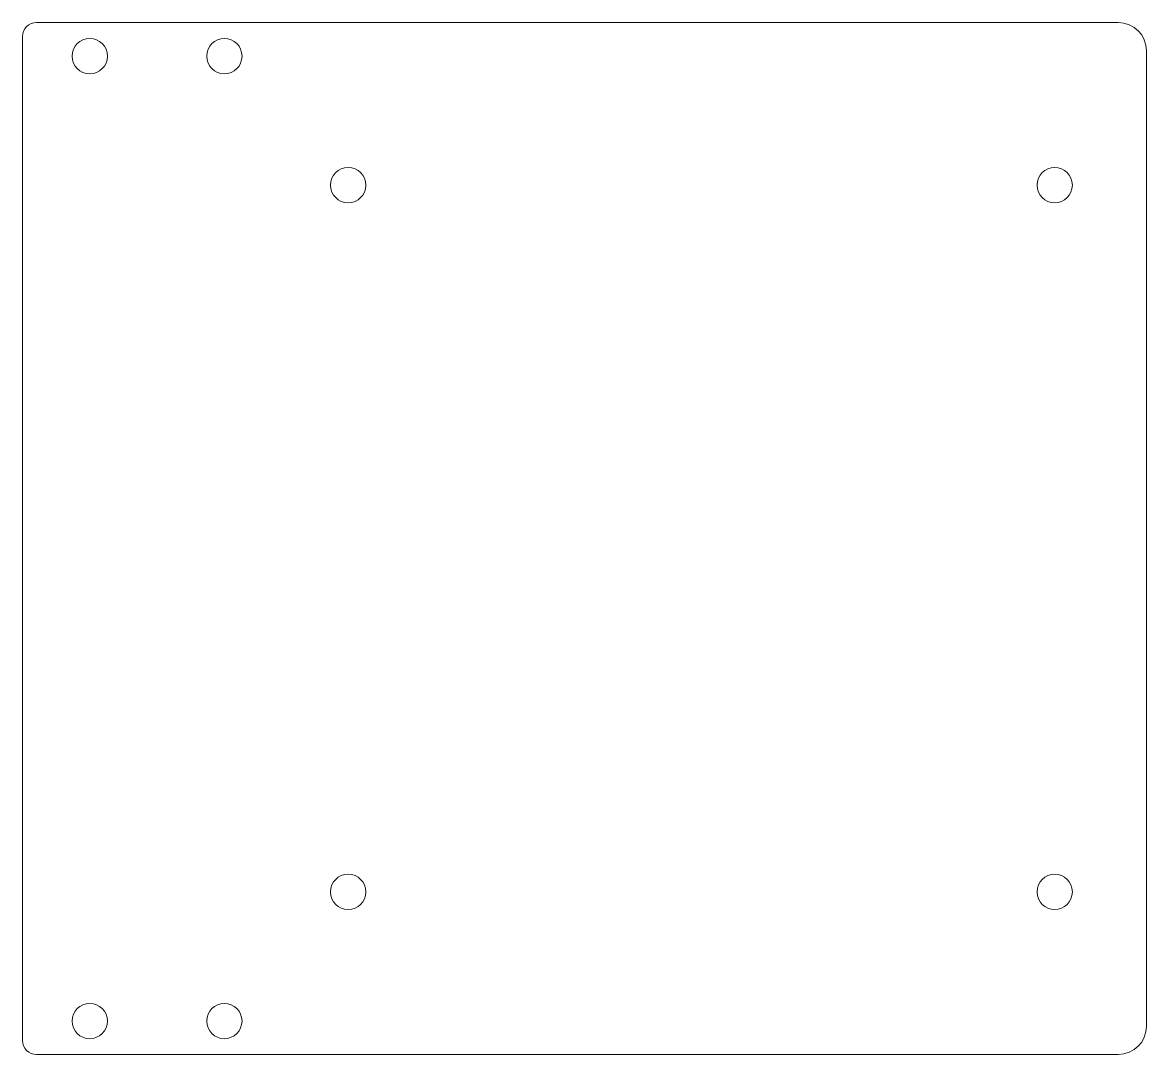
# Model space of a CAD drawing. Header units: millimetres. Extents: x -125 to 565, y -82 to 69.
# Drawn here: x -124.7 to 34.4, y -77.7 to 68.3 of the extents above; entities that cross this region are included whole.
import ezdxf

# ---------------------------------------------------------------- set-up
doc = ezdxf.new("R2010")
doc.units = ezdxf.units.MM
doc.header["$MEASUREMENT"] = 0
doc.layers.add('Layer 1', color=7, linetype='Continuous')

msp = doc.modelspace()

# ---------------------------------------------------------------- linework, layer by layer
at = {"layer": 'Layer 1', "color": 250, "lineweight": 9}
for centre in [(-78.5565, 45.2963), (21.4435, 45.2963), (-78.5565, -54.7037), (21.4435, -54.7037)]:
    msp.add_ellipse(centre, major_axis=(0, 2.5), ratio=1, dxfattribs=at)
for points, knots in [([(-122.6566, 68.3088), (-122.6566, 68.3088), (30.4435, 68.3088), (30.4435, 68.3088), (30.4435, 68.3088), (32.6435, 68.3088), (34.4435, 66.5088), (34.4435, 64.3088), (34.4435, 64.3088), (34.4435, 64.3088), (34.4435, -73.7163), (34.4435, -73.7163), (34.4435, -73.7163), (34.4435, -75.9163), (32.6435, -77.7163), (30.4435, -77.7163), (30.4435, -77.7163), (30.4435, -77.7163), (-122.6566, -77.7163), (-122.6566, -77.7163), (-122.6566, -77.7163), (-123.7566, -77.7163), (-124.6566, -76.8163), (-124.6566, -75.7163), (-124.6566, -75.7163), (-124.6566, -75.7163), (-124.6566, 66.3088), (-124.6566, 66.3088), (-124.6566, 66.3088), (-124.6566, 67.4088), (-123.7566, 68.3088), (-122.6566, 68.3088)], [0, 0, 0, 0, 0.11111111, 0.11111111, 0.11111111, 0.11111111, 0.22222222, 0.22222222, 0.22222222, 0.22222222, 0.33333333, 0.33333333, 0.33333333, 0.33333333, 0.44444444, 0.44444444, 0.44444444, 0.44444444, 0.55555556, 0.55555556, 0.55555556, 0.55555556, 0.66666667, 0.66666667, 0.66666667, 0.66666667, 0.77777778, 0.77777778, 0.77777778, 0.77777778, 1, 1, 1, 1]), ([(-117.6316, 63.5464), (-117.6316, 64.9271), (-116.5123, 66.0464), (-115.1316, 66.0464), (-115.1316, 66.0464), (-113.7509, 66.0464), (-112.6316, 64.9271), (-112.6316, 63.5464), (-112.6316, 63.5464), (-112.6316, 62.1657), (-113.7509, 61.0464), (-115.1316, 61.0464), (-115.1316, 61.0464), (-116.5123, 61.0464), (-117.6316, 62.1657), (-117.6316, 63.5464)], [0, 0, 0, 0, 0.2, 0.2, 0.2, 0.2, 0.4, 0.4, 0.4, 0.4, 0.6, 0.6, 0.6, 0.6, 1, 1, 1, 1]), ([(-98.5816, 63.5464), (-98.5816, 64.9271), (-97.4623, 66.0464), (-96.0816, 66.0464), (-96.0816, 66.0464), (-94.7009, 66.0464), (-93.5816, 64.9271), (-93.5816, 63.5464), (-93.5816, 63.5464), (-93.5816, 62.1657), (-94.7009, 61.0464), (-96.0816, 61.0464), (-96.0816, 61.0464), (-97.4623, 61.0464), (-98.5816, 62.1657), (-98.5816, 63.5464)], [0, 0, 0, 0, 0.2, 0.2, 0.2, 0.2, 0.4, 0.4, 0.4, 0.4, 0.6, 0.6, 0.6, 0.6, 1, 1, 1, 1]), ([(-117.6316, -72.9786), (-117.6316, -71.5979), (-116.5123, -70.4786), (-115.1316, -70.4786), (-115.1316, -70.4786), (-113.7509, -70.4786), (-112.6316, -71.5979), (-112.6316, -72.9786), (-112.6316, -72.9786), (-112.6316, -74.3593), (-113.7509, -75.4786), (-115.1316, -75.4786), (-115.1316, -75.4786), (-116.5123, -75.4786), (-117.6316, -74.3593), (-117.6316, -72.9786)], [0, 0, 0, 0, 0.2, 0.2, 0.2, 0.2, 0.4, 0.4, 0.4, 0.4, 0.6, 0.6, 0.6, 0.6, 1, 1, 1, 1]), ([(-98.5816, -72.9786), (-98.5816, -71.5979), (-97.4623, -70.4786), (-96.0816, -70.4786), (-96.0816, -70.4786), (-94.7009, -70.4786), (-93.5816, -71.5979), (-93.5816, -72.9786), (-93.5816, -72.9786), (-93.5816, -74.3593), (-94.7009, -75.4786), (-96.0816, -75.4786), (-96.0816, -75.4786), (-97.4623, -75.4786), (-98.5816, -74.3593), (-98.5816, -72.9786)], [0, 0, 0, 0, 0.2, 0.2, 0.2, 0.2, 0.4, 0.4, 0.4, 0.4, 0.6, 0.6, 0.6, 0.6, 1, 1, 1, 1])]:
    msp.add_open_spline(points, degree=3, knots=knots, dxfattribs=at)

doc.saveas('drawing.dxf')
